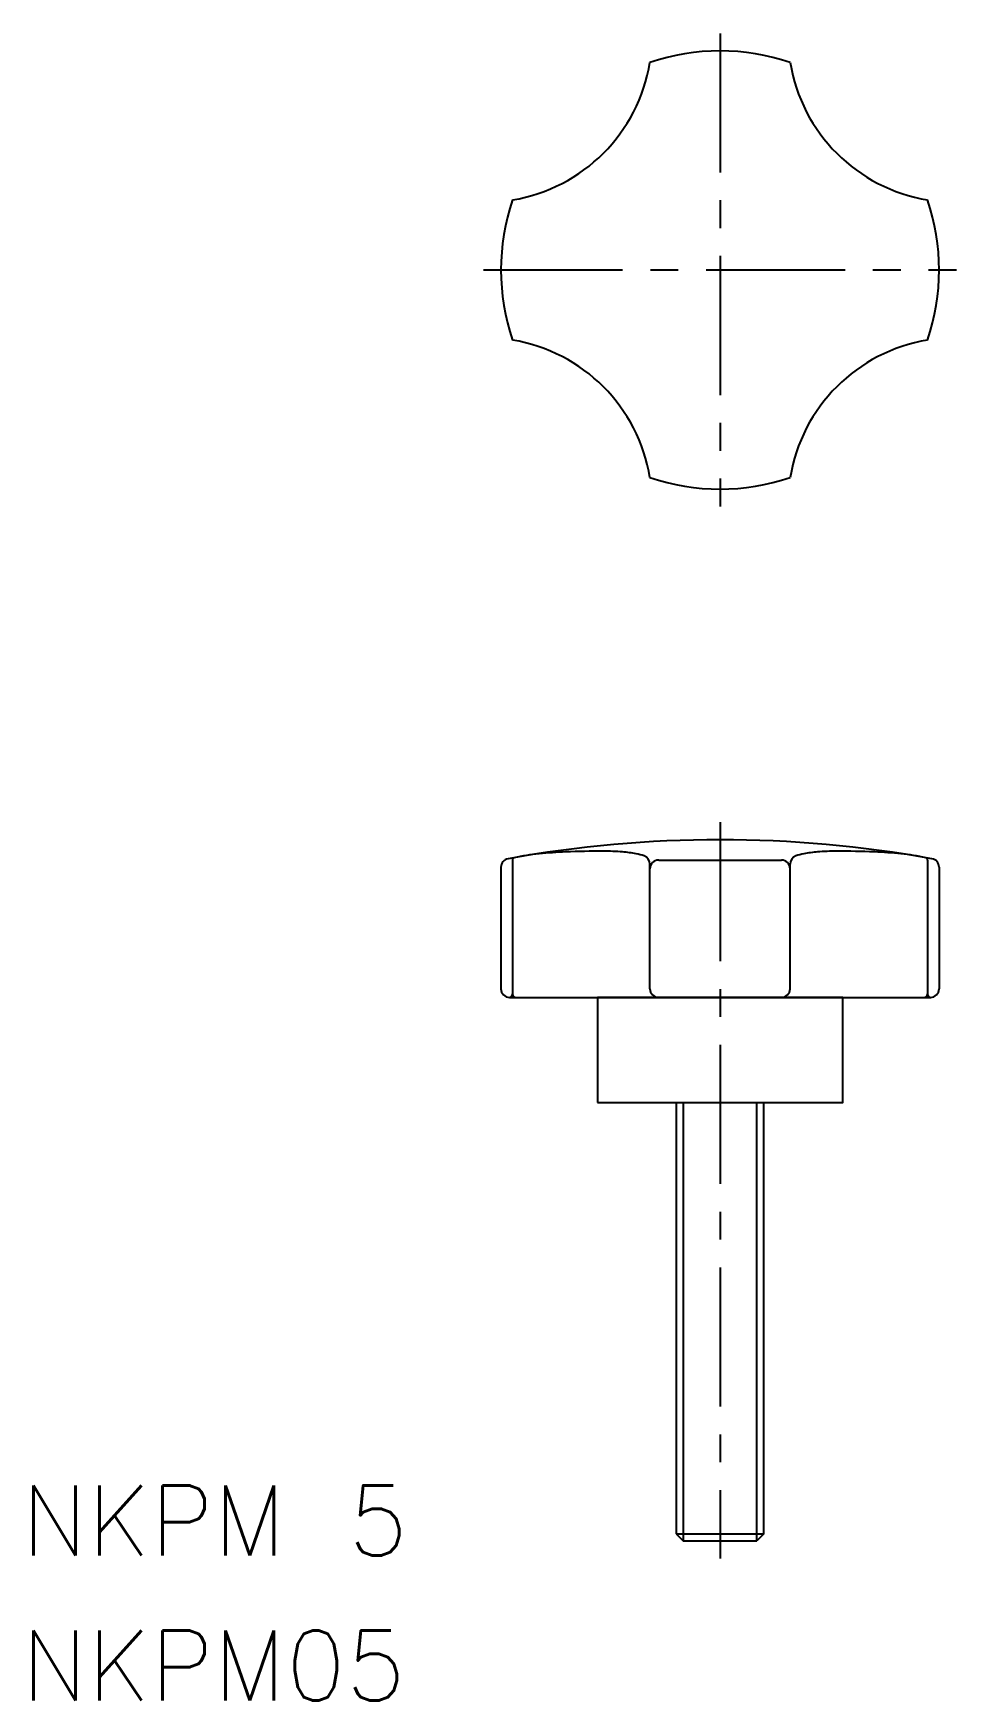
# Model space of a CAD drawing. Extents: x 73.7 to 126.4, y 100.4 to 195.5.
import ezdxf
from ezdxf.enums import TextEntityAlignment as Align

# ---------------------------------------------------------------- set-up
doc = ezdxf.new("R2010")
doc.units = 0
doc.header["$LTSCALE"] = 0.25
doc.linetypes.add('CENTER', pattern=[50.8, 31.75, -6.35, 6.35, -6.35])
doc.layers.get('0').update_dxf_attribs({"linetype": 'CONTINUOUS'})
doc.layers.add('CENTER', color=1, linetype='CENTER')
doc.styles.get("Standard").update_dxf_attribs({"font": 'txt.shx'})

msp = doc.modelspace()

# ---------------------------------------------------------------- linework, layer by layer
at = {"linetype": 'CONTINUOUS'}
for p, q in [((100.377, 147.925), (100.377, 141)), ((101.034, 148.342), (101.034, 140.7)), ((108.877, 141), (108.877, 148.106)), ((109.377, 148.342), (116.377, 148.342)), ((116.877, 141), (116.877, 148.106)), ((124.719, 148.342), (124.719, 140.7)), ((125.377, 147.925), (125.377, 141)), ((100.877, 140.5), (124.877, 140.5)), ((110.377, 134.5), (110.377, 109.9)), ((115.377, 109.9), (115.377, 134.5)), ((110.377, 109.9), (115.377, 109.9)), ((110.377, 109.9), (110.777, 109.5)), ((110.777, 109.5), (114.977, 109.5)), ((115.377, 109.9), (114.977, 109.5))]:
    msp.add_line(p, q, dxfattribs=at)
for p, q in [((116.877, 144.553), (116.877, 144.553)), ((116.877, 142.777), (116.877, 142.777))]:
    msp.add_line(p, q)
at = {"color": 3, "linetype": 'CONTINUOUS'}
for p, q in [((110.777, 134.5), (110.777, 109.5)), ((114.977, 109.5), (114.977, 134.5))]:
    msp.add_line(p, q, dxfattribs=at)
msp.add_lwpolyline([(105.877, 134.5), (119.877, 134.5), (119.877, 140.5), (105.877, 140.5)], close=True)
at = {"linetype": 'CONTINUOUS'}
for centre, radius, start, end in [((112.877, 182), 12.5, 71.33707, 108.66293), ((99.501, 195.375), 9.5, 279.28516, 350.71484), ((126.252, 195.375), 9.5, 189.28516, 260.71484), ((112.877, 182), 12.5, 161.33707, 198.66293), ((112.877, 182), 12.5, 341.33708, 18.66293), ((99.501, 168.624), 9.5, 9.28516, 80.71484), ((126.252, 168.624), 9.5, 99.28516, 170.71484), ((112.877, 182), 12.5, 251.33707, 288.66292), ((112.877, 81.5), 68, 79.75965, 100.24035), ((100.877, 147.925), 0.5, 100.24035, 180), ((101.159, 148.342), 0.125, 103.2034, 180.00016), ((103.597, 137.947), 10.801, 95.55042, 103.20321), ((105.156, 121.911), 26.913, 92.30497, 95.55045), ((106.219, 95.501), 53.344, 89.99998, 92.30502), ((106.219, 134.831), 14.014, 85.5106, 90), ((106.748, 141.576), 7.248, 79.26673, 85.5106), ((107.538, 145.744), 3.006, 70.45585, 79.26673), ((108.377, 148.106), 0.5, 0, 70.45585), ((117.377, 148.106), 0.5, 109.54415, 180), ((118.215, 145.744), 3.006, 100.73327, 109.54415), ((119.005, 141.576), 7.248, 94.4894, 100.73327), ((119.535, 134.831), 14.014, 90, 94.4894), ((119.535, 95.501), 53.344, 87.69498, 90.00002), ((120.598, 121.911), 26.913, 84.44955, 87.69502), ((122.156, 137.947), 10.801, 76.79679, 84.44958), ((124.595, 148.342), 0.125, 0.00013, 76.79689), ((124.877, 147.925), 0.5, 0, 79.75965), ((109.377, 147.842), 0.5, 90, 180), ((116.377, 147.842), 0.5, 0, 90), ((100.877, 141), 0.5, 180, 270), ((109.377, 141), 0.5, 180, 270), ((116.377, 141), 0.5, 270, 0), ((124.877, 141), 0.5, 270, 0), ((100.834, 140.7), 0.2, 274.74531, 0), ((101.234, 140.7), 0.2, 180, 270), ((124.519, 140.7), 0.2, 270, 0), ((124.919, 140.7), 0.2, 180, 265.25469)]:
    msp.add_arc(centre, radius, start, end, dxfattribs=at)
at = {"layer": 'CENTER', "linetype": 'CENTER'}
for p, q in [((112.877, 195.5), (112.877, 168.5)), ((99.377, 182), (126.377, 182)), ((112.877, 150.5), (112.877, 108.5))]:
    msp.add_line(p, q, dxfattribs=at)

# ---------------------------------------------------------------- texts
at = {"color": 7, "linetype": 'CONTINUOUS'}
for s, p in [('NKPM 5', (73.013, 110.667)), ('NKPM05', (73.013, 102.387))]:
    msp.add_text(s, height=4, dxfattribs=at).set_placement(p, align=Align.MIDDLE_LEFT)

doc.saveas('drawing.dxf')
